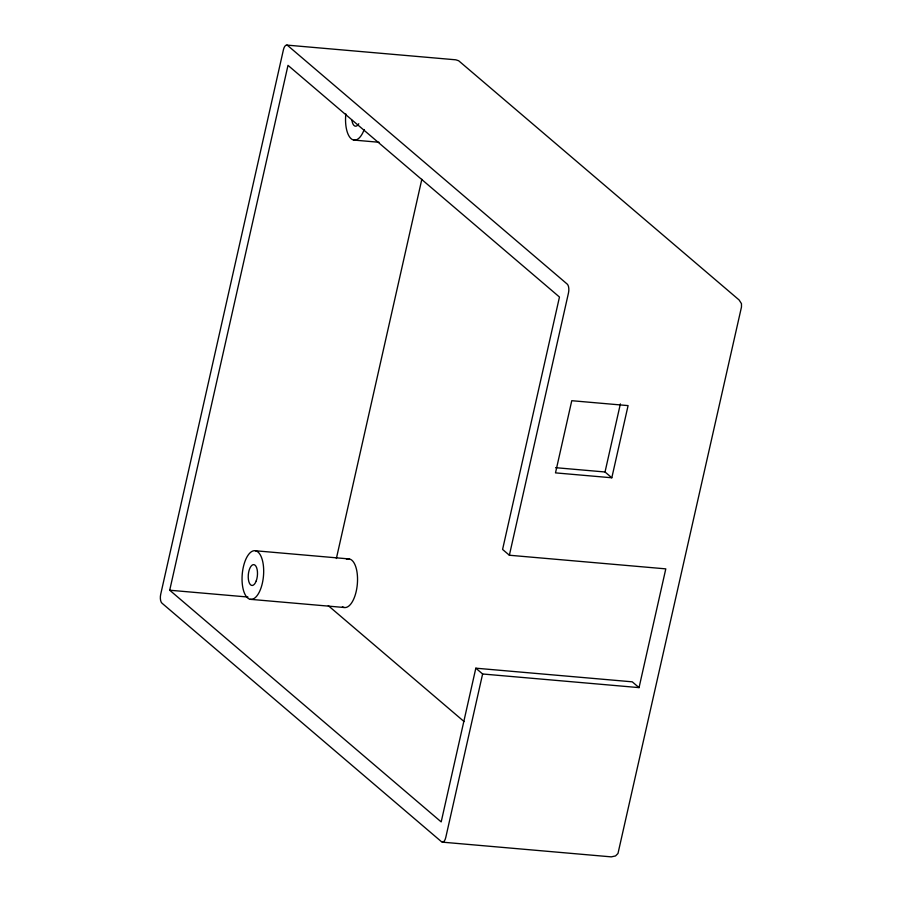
<?xml version="1.0" encoding="UTF-8"?>
<svg xmlns="http://www.w3.org/2000/svg" width="902" height="902" viewBox="0 0 902 902"><rect width="100%" height="100%" fill="white"/><g stroke="black" fill="none" stroke-linecap="round" stroke-linejoin="round"><path stroke-width="1.35" d="M169.711 590.224L287.997 65.35L559.465 297.029L502.583 549.442L509.371 555.237L665.8 568.869L639.044 687.617L482.615 673.986L475.828 668.19L441.191 821.902L169.711 590.224L247.937 597.034M336.367 558.507L421.832 179.284M482.615 673.986L445.757 837.53A6.979 3.044 -85 0 1 441.563 841.78L161.943 603.145A6.979 3.044 -85 0 1 160.714 594.271L283.431 49.723A6.979 3.044 -85 0 1 287.625 45.472L567.234 284.107A6.979 3.044 -85 0 1 568.474 292.981L509.371 555.237M611.815 477.778L555.497 472.873L571.767 400.702L628.085 405.607L611.815 477.778L605.028 471.983L620.373 403.904M286.87 45.1L455.814 59.814L458.656 60.75L739.11 299.971L741.467 303.658L741.478 307.018L617.983 853.484L615.547 855.93L611.263 856.866L442.318 842.152M353.821 140.069L379.032 142.268M555.587 467.676L605.028 471.983M255.401 550.761A24.422 10.655 -85 0 1 260.701 588.814A24.422 10.655 -85 0 1 242.48 585.545A24.422 10.655 -85 0 1 255.401 550.761L349.254 558.947M250.316 599.323L344.181 607.497M475.828 668.19L632.257 681.822L639.044 687.617M328.283 605.67L464.023 721.51M346.447 559.285A24.422 10.655 -85 0 1 357.339 584.056A24.422 10.655 -85 0 1 342.388 606.798M364.194 129.561A24.422 10.655 -85 0 1 351.182 138.75A24.422 10.655 -85 0 1 345.838 113.9M358.782 123.721A10.463 4.566 -85 0 1 351.915 120.293M256.224 580.944A10.463 4.566 -85 0 0 253.947 564.641A10.463 4.566 -85 0 0 248.411 579.546A10.463 4.566 -85 0 0 256.224 580.944"/></g></svg>
